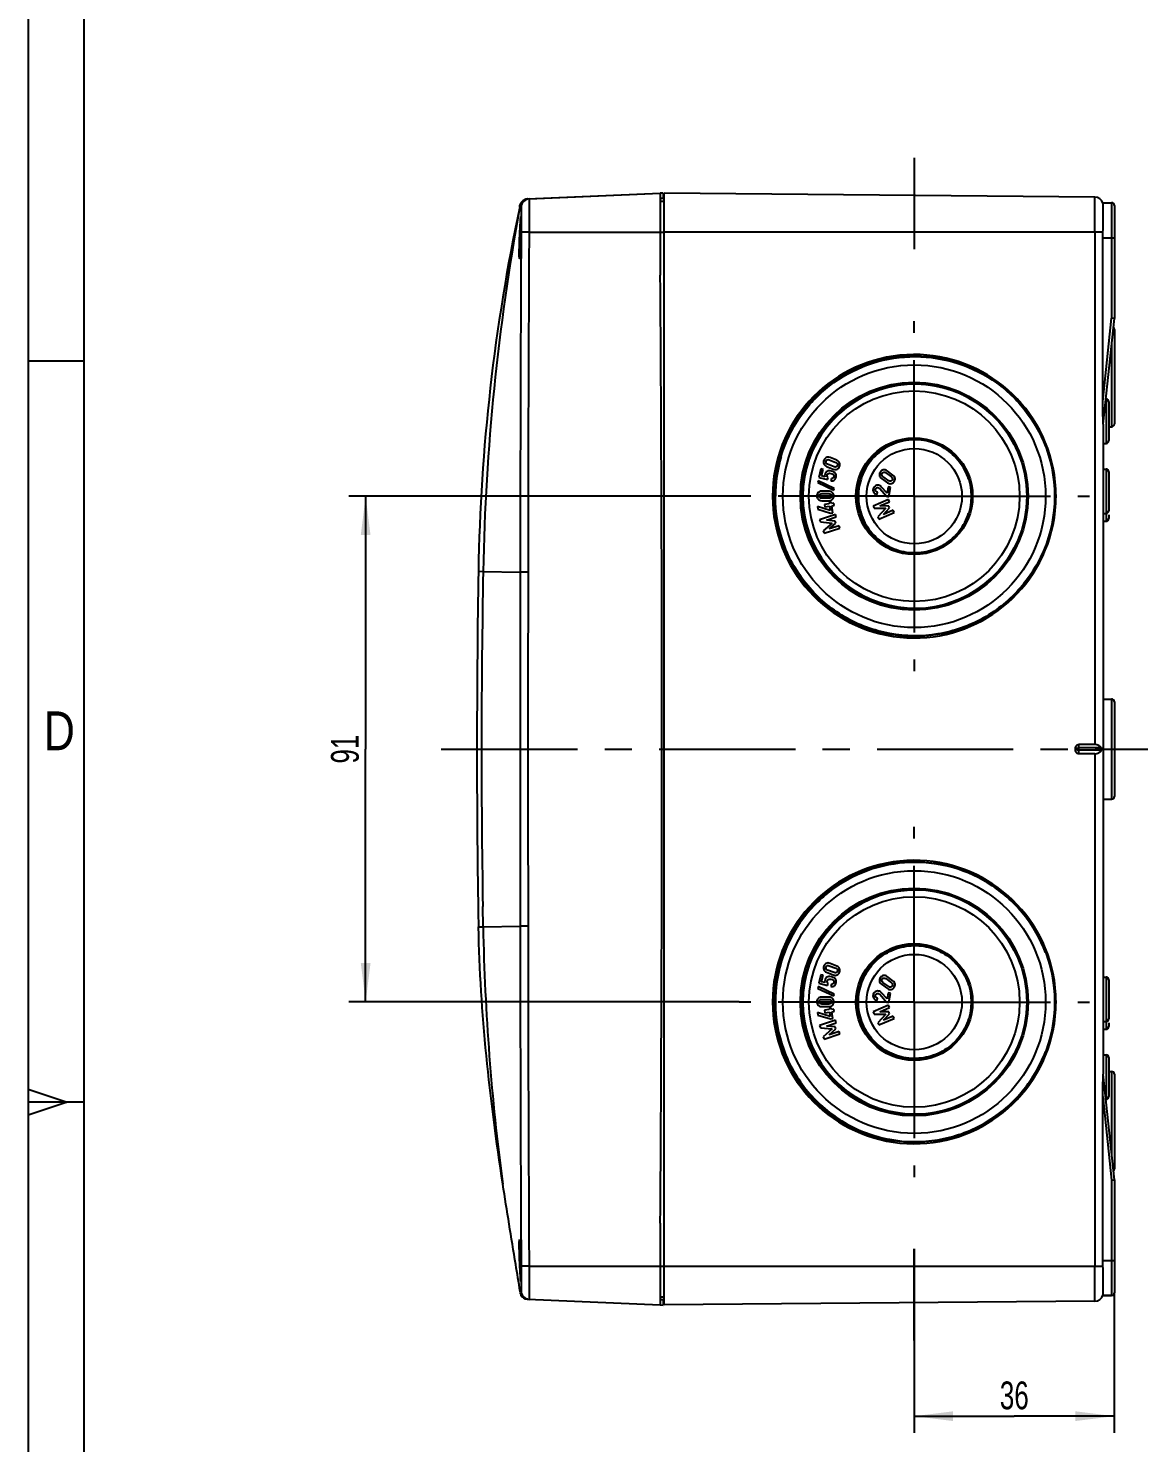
# Model space of a CAD drawing. Header units: millimetres. Extents: x 0 to 594, y 0 to 420.
# Drawn here: x 0 to 100.7, y 117.9 to 245.1 of the extents above; entities that cross this region are included whole.
import ezdxf

# ---------------------------------------------------------------- set-up
doc = ezdxf.new("R2010")
doc.units = ezdxf.units.MM
doc.header["$LTSCALE"] = 32.67
doc.linetypes.add('CENTER', pattern=[0.6, 0.375, -0.075, 0.075, -0.075])
doc.layers.get('0').update_dxf_attribs({"linetype": 'CONTINUOUS'})
for name, color, linetype in [('DECKEL_ABOX_DXF_CONTINUOUS_LINE', 7, 'CONTINUOUS'), ('KASTEN_ABOX_250-5201_DXF_AXIS', 7, 'CONTINUOUS'), ('KASTEN_ABOX_DXF_CONTINUOUS_LINE', 7, 'CONTINUOUS'), ('M-490-925-01-5184_DXF_AXIS', 7, 'CONTINUOUS'), ('M-490-925-01-6274_DXF_DIMENSION', 7, 'CONTINUOUS'), ('M-490-925-01-6274_DXF_FORMAT', 7, 'CONTINUOUS')]:
    doc.layers.add(name, color=color, linetype=linetype)
doc.styles.get("Standard").update_dxf_attribs({"font": 'txt', "width": 0.7})
doc.styles.add('TEXTSTYLE_3', font='txt', dxfattribs={"width": 0.833333})
doc.dimstyles.new('DIMSTYLE_2', dxfattribs={"dimtxt": 2.5, "dimasz": 3.5, "dimexe": 1.5, "dimexo": 0, "dimtad": 1, "dimdec": 3, "dimlfac": 2, "dimdsep": 46, "dimtxsty": 'Standard', "dimblk": '_FILLED', "dimblk1": '_FILLED', "dimblk2": '_FILLED', "dimcen": 0.09, "dimclrt": 5, "dimadec": 3, "dimazin": 2, "dimtp": 0.3, "dimtm": 0.3, "dimtfac": 1, "dimtdec": 3, "dimtofl": 0, "dimtmove": 0, "dimatfit": 3, "dimldrblk": '_FILLED', "dimfxl": 1, "dimtolj": 1, "dimarcsym": 0})

# ---------------------------------------------------------------- blocks, each defined once
blk = doc.blocks.new('_FILLED')
at = {"color": 0, "linetype": 'ByBlock'}
blk.add_solid([(0, 0), (-1, 0.125), (-1, -0.125)], dxfattribs=at)
blk = doc.blocks.new('*D5')
at = {"layer": 'M-490-925-01-6274_DXF_DIMENSION', "color": 2, "linetype": 'Continuous', "transparency": 16777216}
for p, q in [((79.7, 135.29), (79.7, 118.75)), ((97.7, 131.36), (97.7, 118.75)), ((79.7, 120.25), (88.7, 120.25)), ((97.7, 120.25), (88.7, 120.25))]:
    blk.add_line(p, q, dxfattribs=at)
at = {"layer": 'M-490-925-01-6274_DXF_DIMENSION', "color": 2, "linetype": 'Continuous', "transparency": 16777216, "xscale": 3.5, "yscale": 3.5, "zscale": 3.5, "rotation": 180}
blk.add_blockref('_FILLED', (79.7, 120.25), dxfattribs=at)
at = {"layer": 'M-490-925-01-6274_DXF_DIMENSION', "color": 2, "linetype": 'Continuous', "transparency": 16777216, "xscale": 3.5, "yscale": 3.5, "zscale": 3.5}
blk.add_blockref('_FILLED', (97.7, 120.25), dxfattribs=at)
at = {"layer": 'M-490-925-01-6274_DXF_DIMENSION', "color": 5, "linetype": 'Continuous', "transparency": 16777216, "insert": (88.7, 123.37), "char_height": 2.5, "width": 5.625, "attachment_point": 2, "line_spacing_factor": 0.9}
blk.add_mtext('36', dxfattribs=at)
blk = doc.blocks.new('*D6')
at = {"layer": 'M-490-925-01-6274_DXF_DIMENSION', "color": 2, "linetype": 'Continuous', "transparency": 16777216}
for p, q in [((63.95, 203.01), (28.85, 203.01)), ((30.35, 203.01), (30.35, 180.26)), ((30.35, 157.51), (30.35, 180.26)), ((63.95, 157.51), (28.85, 157.51))]:
    blk.add_line(p, q, dxfattribs=at)
at = {"layer": 'M-490-925-01-6274_DXF_DIMENSION', "color": 2, "linetype": 'Continuous', "transparency": 16777216, "xscale": 3.5, "yscale": 3.5, "zscale": 3.5}
for p, rotation in [((30.35, 203.01), 90), ((30.35, 157.51), 270)]:
    blk.add_blockref('_FILLED', p, dxfattribs=dict(at, rotation=rotation))
at = {"layer": 'M-490-925-01-6274_DXF_DIMENSION', "color": 5, "linetype": 'Continuous', "transparency": 16777216, "insert": (27.23, 180.26), "char_height": 2.5, "width": 5.0893, "attachment_point": 2, "rotation": 90, "line_spacing_factor": 0.9}
blk.add_mtext('91', dxfattribs=at)

msp = doc.modelspace()

# ---------------------------------------------------------------- linework, layer by layer
at = {"layer": 'DECKEL_ABOX_DXF_CONTINUOUS_LINE', "color": 7, "linetype": 'Continuous'}
for p, q in [((44.2098, 229.04744), (44.23232, 229.15329)), ((44.23232, 229.15329), (44.24486, 229.13411)), ((44.8949, 229.74361), (44.87885, 229.74192)), ((44.93515, 229.74636), (44.8949, 229.74361)), ((44.93379, 229.7463), (56.85441, 230.25634)), ((45.05413, 229.75145), (56.85441, 230.25634)), ((57.10441, 230.26704), (56.85441, 230.25634)), ((56.85441, 230.25634), (56.85441, 226.75634)), ((56.85441, 229.80634), (57.10441, 229.80634)), ((57.10441, 230.26585), (57.10441, 229.80634)), ((56.85441, 226.75634), (56.85441, 222.90634)), ((56.85441, 137.60634), (56.85441, 133.75634)), ((56.85441, 133.75634), (56.85441, 130.25634)), ((44.25899, 131.39882), (44.24666, 131.4767)), ((44.31011, 131.22116), (44.31467, 131.17336)), ((44.31467, 131.17336), (44.31814, 131.13707)), ((44.9336, 130.76639), (44.8837, 130.7702)), ((44.8837, 130.7702), (44.91523, 130.76741)), ((44.91523, 130.76741), (44.93515, 130.76633)), ((44.93358, 130.76639), (56.85441, 130.25634)), ((57.10441, 130.70634), (56.85441, 130.70634)), ((56.85441, 130.25634), (57.10441, 130.24564)), ((57.10441, 130.70634), (57.10441, 130.24683))]:
    msp.add_line(p, q, dxfattribs=at)
at = {"layer": 'DECKEL_ABOX_DXF_CONTINUOUS_LINE', "color": 9, "linetype": 'Continuous'}
for p, q in [((44.22744, 229.03984), (44.24486, 229.13411)), ((44.24486, 229.13411), (44.31089, 229.049)), ((44.31089, 229.049), (44.33644, 229.0212)), ((45.05418, 226.75634), (44.3365, 226.76071)), ((45.05418, 226.75634), (56.85441, 226.75634)), ((40.49162, 196.25611), (40.9208, 196.2377)), ((40.9208, 196.2377), (44.25104, 196.16931)), ((44.95812, 196.16875), (44.25104, 196.16931)), ((40.9208, 164.27498), (40.889, 166.0975)), ((40.50155, 164.25699), (40.9208, 164.27498)), ((40.9208, 164.27498), (44.25104, 164.34337)), ((44.95812, 164.34393), (44.25104, 164.34337)), ((45.05418, 133.75634), (44.33649, 133.75198)), ((45.05418, 133.75634), (56.85441, 133.75634)), ((44.33644, 131.49148), (44.25899, 131.39882))]:
    msp.add_line(p, q, dxfattribs=at)
at = {"layer": 'DECKEL_ABOX_DXF_CONTINUOUS_LINE', "color": 7, "linetype": 'Continuous'}
for centre, radius, start, end in [((212.01801, 193.41336), 171.54994, 168.011321, 179.0505088), ((44.98234, 228.99769), 0.75, 92.4499994, 169.5200412), ((45.08618, 229.00209), 0.74999, 92.44971, 178.5398455), ((44.96707, 228.99602), 0.75155, 136.4486147, 146.9400805), ((44.96632, 228.99648), 0.75069, 129.4619721, 136.4346886), ((44.96672, 228.99571), 0.75153, 119.0874364, 129.4482427), ((44.96613, 228.99639), 0.75066, 112.2058451, 119.0735769), ((44.96655, 228.99441), 0.75265, 98.5286946, 112.1785689), ((44.96582, 228.99711), 0.74987, 92.4508808, 98.5037612), ((-55.0487, 227.45499), 99.36351, 359.3088067, 359.7994281), ((-6006.47892, 180.25634), 6063.48333, 359.596983283, 0.403016717), ((1009.46186, 180.25628), 969.10233, 179.05400618, 180.81435234), ((60.33466, 166.75833), 19.87915, 180.7942692, 180.9981287), ((508.04002, 174.66781), 467.65437, 181.0115283, 181.2756116), ((-44.3824, 133.1407), 88.697, 0.1710712, 0.7206941), ((44.98234, 131.51499), 0.75, 207.0980839, 267.5500002), ((44.96566, 131.51571), 0.75, 210.2994628, 263.7261331), ((45.08619, 131.51054), 0.74999, 181.4564408, 267.5495548)]:
    msp.add_arc(centre, radius, start, end, dxfattribs=at)
at = {"layer": 'DECKEL_ABOX_DXF_CONTINUOUS_LINE', "color": 9, "linetype": 'Continuous'}
for centre, radius, start, end in [((242.33768, 192.50144), 201.45154, 169.5501036, 178.9372924), ((6078.84839, 194.6072), 6034.59755, 179.694715532, 179.985168482), ((6075.48419, 192.52303), 6030.52718, 179.674749054, 179.965362149), ((904.82222, 180.25627), 864.04924, 178.94019867, 180.93892123), ((242.45961, 168.02107), 201.57363, 181.0648576, 187.6656574), ((6078.82376, 165.90541), 6034.57293, 180.014830926, 180.305285061), ((6075.43716, 167.9895), 6030.48015, 180.034636718, 180.325252079)]:
    msp.add_arc(centre, radius, start, end, dxfattribs=at)
at = {"layer": 'DECKEL_ABOX_DXF_CONTINUOUS_LINE', "color": 7, "linetype": 'Continuous'}
for points in [[(44.23232, 229.15329), (44.25133, 229.24249), (44.28746, 229.32955), (44.3372, 229.406)], [(44.26283, 131.38528), (44.26919, 131.3451), (44.27861, 131.30517), (44.2922, 131.26683)], [(44.31011, 131.22116), (44.29839, 131.2486), (44.28703, 131.27645), (44.27993, 131.30542)], [(44.2922, 131.26683), (44.29767, 131.25142), (44.30369, 131.2362), (44.31011, 131.22116)]]:
    msp.add_open_spline(points, degree=3, dxfattribs=at)
at = {"layer": 'DECKEL_ABOX_DXF_CONTINUOUS_LINE', "color": 9, "linetype": 'Continuous'}
for points, knots in [([(45.05413, 229.75145), (45.05766, 229.75153), (45.05125, 229.72876), (45.05838, 229.70553), (45.05476, 229.64827), (45.0561, 229.608), (45.05611, 229.58364)], [0, 0, 0, 0, 0.063231678, 0.25179278, 0.564721172, 1, 1, 1, 1]), ([(45.05611, 229.58364), (45.05623, 229.43903), (45.05494, 228.4966), (45.05766, 227.55415), (45.05418, 226.75634)], [0, 0, 0, 0, 0.153446813, 1, 1, 1, 1]), ([(44.33644, 229.0212), (44.34093, 229.01636), (44.33322, 228.98729), (44.34125, 228.93597), (44.33705, 228.84448), (44.33874, 228.72304), (44.33791, 228.56956), (44.33812, 228.31123), (44.33811, 228.10401), (44.3382, 227.9577)], [0, 0, 0, 0, 0.018613097, 0.070656447, 0.155257532, 0.270899675, 0.415675651, 0.587290896, 1, 1, 1, 1]), ([(44.3382, 227.9577), (44.33826, 227.86508), (44.33851, 227.46608), (44.33823, 227.06708), (44.3365, 226.76071)], [0, 0, 0, 0, 0.232141928, 1, 1, 1, 1]), ([(44.3365, 133.75198), (44.33709, 133.64708), (44.33866, 133.24807), (44.33839, 132.84905), (44.3382, 132.55493)], [0, 0, 0, 0, 0.262883738, 1, 1, 1, 1]), ([(45.05418, 133.75634), (45.05503, 133.56158), (45.05601, 133.1795), (45.05624, 132.62483), (45.05599, 132.11362), (45.05585, 131.72393), (45.05588, 131.44848), (45.05598, 131.27393), (45.05605, 131.12335), (45.05621, 130.99794), (45.05595, 130.89958), (45.05625, 130.8337), (45.05525, 130.79648), (45.056, 130.77695), (45.05375, 130.76892), (45.05534, 130.76121), (45.05413, 130.76124)], [0, 0, 0, 0, 0.195074274, 0.38269701, 0.555566608, 0.707106757, 0.77301427, 0.831468944, 0.881925346, 0.923883882, 0.956943486, 0.980786129, 0.98916832, 0.995170585, 0.998781913, 1, 1, 1, 1]), ([(44.3382, 132.55493), (44.33811, 132.40863), (44.33812, 132.20142), (44.33791, 131.9431), (44.33874, 131.78962), (44.33706, 131.66819), (44.34124, 131.57671), (44.33323, 131.52538), (44.34092, 131.49633), (44.33644, 131.49148)], [0, 0, 0, 0, 0.412710686, 0.584326318, 0.729103122, 0.844745482, 0.929345166, 0.981385438, 1, 1, 1, 1])]:
    msp.add_open_spline(points, degree=3, knots=knots, dxfattribs=at)
at = {"layer": 'DECKEL_ABOX_DXF_CONTINUOUS_LINE', "color": 7, "linetype": 'Continuous'}
for points, knots in [([(44.20388, 226.25634), (44.20893, 226.37815), (44.21951, 226.61729), (44.23629, 226.96441), (44.25277, 227.28444), (44.26797, 227.56483), (44.27948, 227.76899), (44.28783, 227.90427), (44.29258, 227.98335), (44.29779, 228.04364), (44.29957, 228.09184), (44.30581, 228.11251), (44.30431, 228.13134), (44.30746, 228.13134)], [0, 0, 0, 0, 0.194719704, 0.382342852, 0.55508465, 0.706536899, 0.830958044, 0.881430677, 0.923446286, 0.956574711, 0.980468313, 0.994965065, 1, 1, 1, 1]), ([(44.30746, 228.13134), (44.30903, 228.13134), (44.30885, 228.12224), (44.31108, 228.11185), (44.31144, 228.08819), (44.31313, 228.04267), (44.31387, 227.96305), (44.31475, 227.84492), (44.31506, 227.69634), (44.31517, 227.44715), (44.31472, 227.24768), (44.3142, 227.10716)], [0, 0, 0, 0, 0.004602523, 0.017636205, 0.039164051, 0.069115421, 0.153853788, 0.27020268, 0.416005233, 0.588535486, 1, 1, 1, 1]), ([(44.20428, 224.38134), (44.20039, 224.38134), (44.19389, 224.39733), (44.18908, 224.4218), (44.18311, 224.46821), (44.17629, 224.56049), (44.17082, 224.71748), (44.16901, 224.94743), (44.17161, 225.22813), (44.18136, 225.67007), (44.19397, 226.01725), (44.20388, 226.25634)], [0, 0, 0, 0, 0.006211142, 0.0210077, 0.044968823, 0.07805435, 0.170301306, 0.294424597, 0.445594018, 0.618090601, 1, 1, 1, 1]), ([(44.30758, 226.25634), (44.30449, 226.01701), (44.29824, 225.66956), (44.28382, 225.2276), (44.271, 224.94701), (44.25644, 224.71715), (44.24231, 224.56033), (44.23026, 224.4681), (44.22184, 224.42176), (44.21538, 224.39715), (44.20828, 224.38134), (44.20428, 224.38134)], [0, 0, 0, 0, 0.381447023, 0.553734909, 0.704764977, 0.828874564, 0.921275582, 0.954500006, 0.978633794, 0.993623714, 1, 1, 1, 1]), ([(42.68738, 141.13272), (42.10509, 144.96867), (41.07939, 152.65085), (40.58765, 160.39119), (40.50155, 164.25699)], [0, 0, 0, 0, 0.500847031, 1, 1, 1, 1]), ([(44.24666, 131.4767), (44.11848, 132.28568), (43.59546, 135.50384), (43.05475, 138.71925), (42.68738, 141.13275)], [0, 0, 0, 0, 0.25122208, 1, 1, 1, 1]), ([(44.20388, 134.25634), (44.19397, 134.49543), (44.18136, 134.84261), (44.17161, 135.28455), (44.16901, 135.56525), (44.17082, 135.7952), (44.17629, 135.95219), (44.18311, 136.04447), (44.18908, 136.09088), (44.19389, 136.11535), (44.20039, 136.13134), (44.20428, 136.13134)], [0, 0, 0, 0, 0.381909398, 0.554405982, 0.705575403, 0.829698694, 0.92194565, 0.955031177, 0.9789923, 0.993788858, 1, 1, 1, 1]), ([(44.20428, 136.13134), (44.20828, 136.13134), (44.21538, 136.11553), (44.22184, 136.09092), (44.23026, 136.04458), (44.24231, 135.95235), (44.25644, 135.79553), (44.271, 135.56568), (44.28382, 135.28508), (44.29824, 134.84312), (44.30449, 134.49568), (44.30758, 134.25634)], [0, 0, 0, 0, 0.006376286, 0.021366206, 0.045499994, 0.078724418, 0.171125436, 0.295235024, 0.446265091, 0.618552977, 1, 1, 1, 1]), ([(44.30746, 132.38134), (44.30431, 132.38134), (44.30581, 132.40017), (44.29957, 132.42084), (44.29779, 132.46904), (44.29258, 132.52933), (44.28783, 132.60841), (44.27948, 132.74369), (44.26797, 132.94785), (44.25277, 133.22824), (44.23629, 133.54828), (44.21951, 133.89539), (44.20893, 134.13454), (44.20388, 134.25634)], [0, 0, 0, 0, 0.005034935, 0.019531687, 0.043425289, 0.076553714, 0.118569323, 0.169041956, 0.293463101, 0.44491535, 0.617657148, 0.805280296, 1, 1, 1, 1]), ([(44.3142, 133.40552), (44.31472, 133.265), (44.31517, 133.06553), (44.31506, 132.81634), (44.31475, 132.66776), (44.31387, 132.54963), (44.31313, 132.47001), (44.31144, 132.42449), (44.31108, 132.40084), (44.30885, 132.39045), (44.30903, 132.38134), (44.30746, 132.38134)], [0, 0, 0, 0, 0.411464514, 0.583994767, 0.72979732, 0.846146212, 0.930884579, 0.960835949, 0.982363794, 0.995397477, 1, 1, 1, 1])]:
    msp.add_open_spline(points, degree=3, knots=knots, dxfattribs=at)
at = {"layer": 'DECKEL_ABOX_DXF_CONTINUOUS_LINE', "color": 9, "linetype": 'Continuous'}
for points in [[(44.25197, 196.16931), (44.24425, 185.56067), (44.24425, 174.95202), (44.25197, 164.34337)], [(44.95812, 196.16875), (44.95009, 185.56048), (44.95009, 174.9522), (44.95812, 164.34393)]]:
    msp.add_open_spline(points, degree=3, dxfattribs=at)
at = {"layer": 'KASTEN_ABOX_250-5201_DXF_AXIS', "color": 7, "linetype": 'CENTER'}
for p, q in [((79.70441, 233.45983), (79.70441, 225.21858)), ((79.70441, 203.00634), (79.70441, 218.75634)), ((79.70441, 203.00634), (63.95441, 203.00634)), ((79.70441, 203.00634), (79.70441, 187.25634)), ((79.70441, 203.00634), (95.45441, 203.00634)), ((79.70441, 157.50634), (79.70441, 173.25634)), ((79.70441, 157.50634), (63.95441, 157.50634)), ((79.70441, 157.50634), (95.45441, 157.50634)), ((79.70441, 157.50634), (79.70441, 141.75634)), ((79.70441, 127.05285), (79.70441, 135.2941))]:
    msp.add_line(p, q, dxfattribs=at)
at = {"layer": 'KASTEN_ABOX_DXF_CONTINUOUS_LINE', "color": 7, "linetype": 'Continuous'}
for p, q in [((56.85441, 229.55634), (57.20441, 229.55634)), ((57.20441, 130.25634), (57.20441, 230.25634)), ((95.96096, 229.91812), (57.20441, 230.25634)), ((96.66558, 229.40634), (97.45441, 229.40634)), ((96.66558, 229.40634), (97.45441, 229.40634)), ((97.70441, 229.15634), (97.70441, 219.00634)), ((96.66558, 211.51423), (96.66558, 226.25634)), ((96.70441, 209.49198), (97.70441, 219.00634)), ((97.70441, 219.00634), (97.45441, 219.01944)), ((97.70441, 218.006), (97.70441, 209.50668)), ((97.20441, 211.5063), (97.20441, 208.00638)), ((96.70441, 209.49464), (96.70441, 151.01804)), ((97.20441, 209.25634), (97.45441, 209.25634)), ((96.70441, 207.75634), (96.95441, 207.75634)), ((67.73291, 206.59629), (67.73877, 206.61586)), ((96.70441, 205.45634), (96.95441, 205.45634)), ((97.20441, 205.2063), (97.20441, 201.70638)), ((96.70441, 201.45634), (96.95441, 201.45634)), ((97.20441, 201.34065), (97.20441, 201.00638)), ((96.70441, 200.75634), (96.95441, 200.75634)), ((96.70441, 184.75634), (97.45441, 184.75634)), ((97.70441, 184.506), (97.70441, 176.00668)), ((95.96096, 180.66812), (94.50441, 180.68083)), ((94.204, 180.25634), (94.2041, 180.26045)), ((94.2041, 180.25223), (94.204, 180.25634)), ((95.96096, 179.84456), (94.50441, 179.83185)), ((96.70441, 175.75634), (97.45441, 175.75634)), ((67.73877, 161.11586), (67.73291, 161.09628)), ((96.70441, 159.75634), (96.95441, 159.75634)), ((97.20441, 159.5063), (97.20441, 156.00638)), ((96.70441, 155.75634), (96.95441, 155.75634)), ((97.20441, 155.64065), (97.20441, 155.30638)), ((96.70441, 155.05634), (96.95441, 155.05634)), ((96.70441, 152.75634), (96.95441, 152.75634)), ((97.20441, 152.5063), (97.20441, 149.00638)), ((97.70441, 141.50634), (96.70441, 151.02071)), ((97.20441, 151.25634), (97.45441, 151.25634)), ((97.70441, 151.006), (97.70441, 142.50668)), ((96.66558, 134.25634), (96.66558, 148.99845)), ((97.45441, 141.49324), (97.70441, 141.50634)), ((97.70441, 141.50634), (97.70441, 131.35634)), ((97.45441, 131.10634), (96.66558, 131.10634)), ((96.66558, 131.10634), (97.45441, 131.10634)), ((57.20441, 130.95634), (56.85441, 130.95634)), ((95.96096, 130.59456), (57.20441, 130.25634)), ((95.96096, 130.59456), (57.20441, 130.25634))]:
    msp.add_line(p, q, dxfattribs=at)
at = {"layer": 'KASTEN_ABOX_DXF_CONTINUOUS_LINE', "color": 9, "linetype": 'Continuous'}
for p, q in [((95.96096, 226.75634), (95.96096, 229.91812)), ((97.45441, 229.40634), (97.45441, 219.01944)), ((56.85441, 226.75634), (57.20441, 226.75634)), ((96.67773, 226.75634), (57.20441, 226.75634)), ((95.96096, 226.75634), (95.96096, 180.66812)), ((96.66558, 226.25634), (97.70441, 226.25634)), ((96.66558, 211.51423), (97.45441, 219.01944)), ((97.45441, 216.62775), (97.45441, 209.25634)), ((96.95441, 211.75634), (96.95441, 207.75634)), ((96.95441, 205.45634), (96.95441, 201.45634)), ((96.95441, 201.45634), (96.95441, 200.75634)), ((97.45441, 184.75634), (97.45441, 175.75634)), ((94.50441, 179.83185), (94.50441, 180.68083)), ((96.55867, 180.36241), (94.50441, 180.36241)), ((96.55867, 180.15027), (94.50441, 180.15027)), ((95.96096, 179.84456), (95.96096, 133.75634)), ((96.95441, 159.75634), (96.95441, 155.75634)), ((96.95441, 155.75634), (96.95441, 155.05634)), ((96.95441, 152.75634), (96.95441, 148.75634)), ((97.45441, 151.25634), (97.45441, 143.88493)), ((96.66558, 148.99845), (97.45441, 141.49324)), ((97.45441, 141.49324), (97.45441, 131.10634)), ((56.85441, 133.75634), (57.20441, 133.75634)), ((57.20441, 133.75634), (96.67773, 133.75634)), ((95.96096, 130.59456), (95.96096, 133.75634)), ((96.66558, 134.25634), (97.70441, 134.25634))]:
    msp.add_line(p, q, dxfattribs=at)
at = {"layer": 'KASTEN_ABOX_DXF_CONTINUOUS_LINE', "color": 2, "linetype": 'Continuous'}
for p, q in [((72.05477, 206.27709), (72.64648, 206.04165)), ((72.73744, 206.23687), (72.12279, 206.48144)), ((71.29987, 205.46575), (71.11072, 204.69013)), ((71.50877, 205.41481), (71.29987, 205.46575)), ((71.36764, 204.83609), (71.50877, 205.41481)), ((71.80786, 205.68994), (72.42251, 205.44537)), ((72.49053, 205.64972), (71.89882, 205.88516)), ((77.1371, 205.11703), (77.65369, 204.74462)), ((77.78944, 204.91183), (77.25282, 205.29867)), ((71.04774, 204.39706), (71.02784, 204.23366)), ((71.02784, 204.23366), (72.48051, 203.54991)), ((72.50041, 203.71331), (71.04774, 204.39706)), ((71.11072, 204.69013), (71.89834, 204.49806)), ((71.69648, 204.7559), (71.36764, 204.83609)), ((71.89834, 204.49806), (71.94636, 204.69496)), ((72.24555, 204.60611), (72.19461, 204.39721)), ((72.48051, 203.54991), (72.50041, 203.71331)), ((76.59327, 203.70268), (77.2168, 203.00042)), ((77.25259, 203.28134), (76.73818, 203.8594)), ((76.75468, 204.60765), (77.2913, 204.22081)), ((77.40703, 204.40245), (76.89043, 204.77486)), ((77.34954, 203.84508), (77.25259, 203.28134)), ((77.56043, 203.80881), (77.34954, 203.84508)), ((77.41553, 202.96624), (77.56043, 203.80881)), ((71.37392, 202.60599), (72.03544, 202.60396)), ((72.03806, 203.4558), (71.37654, 203.45784)), ((72.02376, 202.81901), (71.38693, 202.82097)), ((71.38823, 203.24278), (72.02506, 203.24082)), ((72.05287, 202.31944), (71.62479, 202.26067)), ((72.23729, 202.46625), (72.0365, 202.43869)), ((72.0365, 202.43869), (72.05287, 202.31944)), ((72.25366, 202.347), (72.23729, 202.46625)), ((72.47382, 202.37722), (72.25366, 202.347)), ((72.50306, 202.1642), (72.47382, 202.37722)), ((77.38487, 202.71011), (76.00684, 202.12026)), ((76.35091, 203.14933), (76.38736, 203.36124)), ((76.61623, 202.1293), (77.47434, 202.50109)), ((77.2168, 203.00042), (77.41553, 202.96624)), ((77.47434, 202.50109), (77.38487, 202.71011)), ((71.00221, 202.07551), (71.03481, 201.83803)), ((72.13528, 201.7191), (71.00221, 202.07551)), ((71.03481, 201.83803), (72.16718, 201.48671)), ((72.61581, 201.36029), (71.19119, 200.89405)), ((71.62479, 202.26067), (71.65403, 202.04765)), ((71.65403, 202.04765), (72.08211, 202.10641)), ((71.79901, 200.84941), (72.68653, 201.1442)), ((72.08211, 202.10641), (72.13528, 201.7191)), ((72.16718, 201.48671), (72.36798, 201.51427)), ((72.28291, 202.13398), (72.50306, 202.1642)), ((72.36798, 201.51427), (72.28291, 202.13398)), ((72.68653, 201.1442), (72.61581, 201.36029)), ((76.00684, 202.12026), (76.09145, 201.92258)), ((76.09145, 201.92258), (77.15554, 201.92035)), ((77.15554, 201.92035), (76.42625, 201.1404)), ((76.42625, 201.1404), (76.51087, 200.94273)), ((76.51087, 200.94273), (77.8889, 201.53259)), ((77.40271, 202.12463), (76.61623, 202.1293)), ((76.9397, 201.37361), (77.4772, 201.9506)), ((77.79943, 201.74161), (76.9397, 201.37361)), ((77.4772, 201.9506), (77.40271, 202.12463)), ((77.8889, 201.53259), (77.79943, 201.74161)), ((71.19119, 200.89405), (71.25807, 200.6897)), ((71.25807, 200.6897), (72.31784, 200.59379)), ((72.31784, 200.59379), (71.52271, 199.88108)), ((71.52271, 199.88108), (71.58959, 199.67672)), ((71.58959, 199.67672), (73.01421, 200.14296)), ((72.58203, 200.77551), (71.79901, 200.84941)), ((72.05469, 200.06817), (72.64091, 200.5956)), ((72.94349, 200.35905), (72.05469, 200.06817)), ((72.64091, 200.5956), (72.58203, 200.77551)), ((73.01421, 200.14296), (72.94349, 200.35905)), ((72.49053, 160.14972), (71.89882, 160.38516)), ((72.05477, 160.77709), (72.64648, 160.54165)), ((72.73744, 160.73687), (72.12279, 160.98144)), ((71.29987, 159.96575), (71.11072, 159.19013)), ((71.11072, 159.19013), (71.89834, 158.99806)), ((71.50877, 159.91481), (71.29987, 159.96575)), ((71.36764, 159.33609), (71.50877, 159.91481)), ((71.69648, 159.2559), (71.36764, 159.33609)), ((71.80786, 160.18994), (72.42251, 159.94537)), ((71.89834, 158.99806), (71.94636, 159.19496)), ((72.24555, 159.10611), (72.19461, 158.89721)), ((76.75468, 159.10765), (77.2913, 158.72081)), ((77.40703, 158.90245), (76.89043, 159.27486)), ((77.1371, 159.61703), (77.65369, 159.24462)), ((77.78944, 159.41183), (77.25282, 159.79867)), ((71.04774, 158.89706), (71.02784, 158.73366)), ((71.02784, 158.73366), (72.48051, 158.04991)), ((72.50041, 158.21331), (71.04774, 158.89706)), ((72.03806, 157.9558), (71.37654, 157.95784)), ((72.48051, 158.04991), (72.50041, 158.21331)), ((76.35091, 157.64933), (76.38736, 157.86124)), ((76.59327, 158.20268), (77.2168, 157.50042)), ((77.25259, 157.78134), (76.73818, 158.3594)), ((77.34954, 158.34508), (77.25259, 157.78134)), ((77.56043, 158.30881), (77.34954, 158.34508)), ((77.41553, 157.46624), (77.56043, 158.30881)), ((72.13528, 156.2191), (71.00221, 156.57551)), ((71.00221, 156.57551), (71.03481, 156.33803)), ((71.37392, 157.10599), (72.03544, 157.10396)), ((72.02376, 157.31901), (71.38693, 157.32097)), ((71.38823, 157.74278), (72.02506, 157.74082)), ((72.05287, 156.81944), (71.62479, 156.76067)), ((71.62479, 156.76067), (71.65403, 156.54765)), ((71.65403, 156.54765), (72.08211, 156.60641)), ((72.23729, 156.96625), (72.0365, 156.93869)), ((72.0365, 156.93869), (72.05287, 156.81944)), ((72.08211, 156.60641), (72.13528, 156.2191)), ((72.25366, 156.847), (72.23729, 156.96625)), ((72.47382, 156.87722), (72.25366, 156.847)), ((72.28291, 156.63398), (72.50306, 156.6642)), ((72.36798, 156.01427), (72.28291, 156.63398)), ((72.50306, 156.6642), (72.47382, 156.87722)), ((77.38487, 157.21011), (76.00684, 156.62026)), ((76.00684, 156.62026), (76.09145, 156.42258)), ((76.61623, 156.6293), (77.47434, 157.00109)), ((77.40271, 156.62463), (76.61623, 156.6293)), ((77.2168, 157.50042), (77.41553, 157.46624)), ((77.47434, 157.00109), (77.38487, 157.21011)), ((77.4772, 156.4506), (77.40271, 156.62463)), ((71.03481, 156.33803), (72.16718, 155.98671)), ((72.61581, 155.86029), (71.19119, 155.39405)), ((71.19119, 155.39405), (71.25807, 155.1897)), ((71.79901, 155.34941), (72.68653, 155.6442)), ((72.58203, 155.27551), (71.79901, 155.34941)), ((72.16718, 155.98671), (72.36798, 156.01427)), ((72.64091, 155.0956), (72.58203, 155.27551)), ((72.68653, 155.6442), (72.61581, 155.86029)), ((76.09145, 156.42258), (77.15554, 156.42035)), ((77.15554, 156.42035), (76.42625, 155.6404)), ((76.42625, 155.6404), (76.51087, 155.44273)), ((76.51087, 155.44273), (77.8889, 156.03259)), ((76.9397, 155.87361), (77.4772, 156.4506)), ((77.79943, 156.24161), (76.9397, 155.87361)), ((77.8889, 156.03259), (77.79943, 156.24161)), ((71.25807, 155.1897), (72.31784, 155.09379)), ((72.31784, 155.09379), (71.52271, 154.38108)), ((71.52271, 154.38108), (71.58959, 154.17672)), ((71.58959, 154.17672), (73.01421, 154.64296)), ((72.05469, 154.56817), (72.64091, 155.0956)), ((72.94349, 154.85905), (72.05469, 154.56817)), ((73.01421, 154.64296), (72.94349, 154.85905))]:
    msp.add_line(p, q, dxfattribs=at)
at = {"layer": 'KASTEN_ABOX_DXF_CONTINUOUS_LINE', "color": 7, "linetype": 'Continuous'}
for centre, radius in [((79.70441, 203.00634), 12.625), ((79.70441, 203.00634), 11.81558), ((79.70441, 203.00634), 10.25), ((79.70441, 203.00634), 10.125), ((79.70441, 203.00634), 9.47252), ((79.70441, 203.00634), 5.25), ((79.70441, 203.00634), 5.125), ((79.70441, 203.00634), 4.2885), ((79.70441, 157.50634), 12.625), ((79.70441, 157.50634), 11.81558), ((79.70441, 157.50634), 10.25), ((79.70441, 157.50634), 10.125), ((79.70441, 157.50634), 9.47252), ((79.70441, 157.50634), 5.25), ((79.70441, 157.50634), 5.125), ((79.70441, 157.50634), 4.2885)]:
    msp.add_circle(centre, radius, dxfattribs=at)
for centre, radius, start, end in [((95.95441, 229.16815), 0.75, 15.3280555, 89.5), ((97.45441, 229.15634), 0.25, 0, 90), ((97.45441, 218.00634), 0.25, 359.9995695, 48.5655401), ((79.70441, 203.00634), 12.75, 11.5831871, 348.4168153), ((79.75515, 203.00621), 10.07136, 27.4717212, 332.5283613), ((96.95441, 211.50634), 0.25, 359.9902921, 90), ((97.45441, 209.50634), 0.25, 270, 0.0004305), ((96.95441, 208.00634), 0.25, 270, 0.0097079), ((79.83248, 202.99684), 12.62361, 163.4329695, 179.956861), ((79.65126, 203.00527), 12.80316, 0.0047843, 11.5401085), ((96.95441, 205.20634), 0.25, 359.9902921, 90), ((79.65126, 203.00741), 12.80316, 348.4598939, 359.9952157), ((96.95441, 201.70634), 0.25, 270, 0.0097079), ((96.95441, 201.00634), 0.25, 270, 0.0097079), ((97.45441, 184.50634), 0.25, 359.9995695, 90), ((97.45441, 176.00634), 0.25, 270, 0.0004305), ((79.70441, 157.50634), 12.75, 11.5831847, 348.4168129), ((79.75515, 157.50648), 10.07136, 27.4716248, 332.5282502), ((79.83248, 157.49684), 12.62361, 163.4330362, 179.9568615), ((79.65126, 157.50527), 12.80316, 0.0047843, 11.5401061), ((96.95441, 159.50634), 0.25, 359.9902921, 90), ((79.65126, 157.50741), 12.80316, 348.4598915, 359.9952157), ((96.95441, 156.00634), 0.25, 270, 0.0097079), ((96.95441, 155.30634), 0.25, 270, 0.0097079), ((96.95441, 152.50634), 0.25, 359.9902921, 90), ((97.45441, 151.00634), 0.25, 359.9995695, 90), ((96.95441, 149.00634), 0.25, 270, 0.0097079), ((97.45441, 142.50634), 0.25, 311.4344599, 0.0004305), ((95.95441, 131.34454), 0.75, 270.5, 344.6719445), ((97.45441, 131.35634), 0.25, 270, 360)]:
    msp.add_arc(centre, radius, start, end, dxfattribs=at)
for centre, major_axis, start_param, end_param in [((95.95441, 179.91815), (0.75, 0), 0.633969538, 1.562069681), ((95.95441, 180.59454), (0, 0.75), -3.132866007, -2.204765865)]:
    msp.add_ellipse(centre, major_axis=major_axis, ratio=1, start_param=start_param, end_param=end_param, dxfattribs=at)
for points, knots in [([(96.67773, 226.75634), (96.69143, 227.06722), (96.70269, 227.64311), (96.70415, 228.32572), (96.70347, 228.78287), (96.70217, 229.03877), (96.69597, 229.22614), (96.68804, 229.32881), (96.67773, 229.36641)], [0, 0, 0, 0, 0.35746962, 0.661533235, 0.784074396, 0.882748954, 0.95522612, 1, 1, 1, 1]), ([(67.73877, 206.61586), (68.1112, 207.85696), (69.25159, 210.23916), (71.96572, 213.10588), (75.42842, 215.00859), (79.30656, 215.7604), (83.2289, 215.2906), (86.81983, 213.64291), (89.73473, 210.97963), (91.0428, 208.68542), (91.50594, 207.47498)], [0, 0, 0, 0, 0.124995247, 0.249993648, 0.374990453, 0.499986726, 0.62498266, 0.749979034, 0.874980151, 1, 1, 1, 1]), ([(96.70441, 209.49464), (96.70441, 209.57015), (96.69446, 209.72971), (96.68483, 210.05997), (96.66881, 210.65765), (96.66558, 211.1713), (96.66558, 211.51423)], [0, 0, 0, 0, 0.112125817, 0.2372328, 0.490719624, 1, 1, 1, 1]), ([(84.59645, 204.52688), (84.41662, 205.09643), (83.84512, 206.17829), (82.49138, 207.40475), (80.79224, 208.08312), (78.96422, 208.12965), (77.23359, 207.53828), (75.81609, 206.38227), (74.88819, 204.80804), (74.67305, 203.60337), (74.67305, 203.00634)], [0, 0, 0, 0, 0.125054925, 0.250028405, 0.375020735, 0.500014829, 0.625009051, 0.75000423, 0.874993645, 1, 1, 1, 1]), ([(91.50594, 198.5377), (90.98903, 197.18671), (89.47622, 194.641), (86.05172, 191.84028), (81.8765, 190.36725), (77.44986, 190.40431), (73.29981, 191.94473), (69.92171, 194.80691), (67.71869, 198.64255), (67.20887, 201.56001), (67.20887, 203.00634)], [0, 0, 0, 0, 0.125017235, 0.250016795, 0.37501296, 0.500008463, 0.625004199, 0.750000948, 0.874998119, 1, 1, 1, 1]), ([(74.67305, 203.00634), (74.67305, 202.40931), (74.88819, 201.20465), (75.81609, 199.63041), (77.23359, 198.4744), (78.96422, 197.88304), (80.79224, 197.92957), (82.49138, 198.60793), (83.84512, 199.83439), (84.41662, 200.91625), (84.59645, 201.4858)], [0, 0, 0, 0, 0.125006362, 0.249995779, 0.374990956, 0.499985175, 0.624979265, 0.749971593, 0.874945072, 1, 1, 1, 1]), ([(94.20399, 180.26045), (94.20406, 180.35416), (94.23812, 180.49988), (94.36168, 180.64721), (94.45742, 180.68124), (94.50441, 180.68083)], [0, 0, 0, 0, 0.498730969, 0.749921146, 1, 1, 1, 1]), ([(94.50441, 179.83185), (94.45742, 179.83144), (94.36168, 179.86547), (94.23812, 180.0128), (94.20406, 180.15852), (94.20399, 180.25223)], [0, 0, 0, 0, 0.250078854, 0.501269031, 1, 1, 1, 1]), ([(96.55867, 180.36241), (96.56892, 180.34847), (96.59807, 180.28117), (96.59158, 180.19503), (96.55867, 180.15027)], [0, 0, 0, 0, 0.237475143, 1, 1, 1, 1]), ([(91.50594, 161.97498), (91.0428, 163.18543), (89.73473, 165.47963), (86.81982, 168.14291), (83.2289, 169.7906), (79.30655, 170.2604), (75.42842, 169.50859), (71.96572, 167.60588), (69.25159, 164.73916), (68.1112, 162.35696), (67.73877, 161.11586)], [0, 0, 0, 0, 0.125019848, 0.250020965, 0.375017339, 0.500013275, 0.625009548, 0.750006353, 0.875004754, 1, 1, 1, 1]), ([(74.67305, 157.50634), (74.67305, 158.10337), (74.88819, 159.30804), (75.81609, 160.88227), (77.23359, 162.03828), (78.96422, 162.62965), (80.79224, 162.58312), (82.49138, 161.90475), (83.84512, 160.67829), (84.41662, 159.59643), (84.59645, 159.02688)], [0, 0, 0, 0, 0.125006362, 0.249995779, 0.374990956, 0.499985175, 0.624979265, 0.749971593, 0.874945072, 1, 1, 1, 1]), ([(67.20887, 157.50634), (67.20887, 156.06001), (67.71869, 153.14255), (69.92171, 149.30691), (73.29981, 146.44472), (77.44986, 144.90431), (81.8765, 144.86725), (86.05172, 146.34028), (89.47623, 149.141), (90.98903, 151.68671), (91.50594, 153.03771)], [0, 0, 0, 0, 0.125001883, 0.249999054, 0.374995803, 0.499991538, 0.62498704, 0.749983204, 0.874982764, 1, 1, 1, 1]), ([(84.59645, 155.9858), (84.41662, 155.41625), (83.84512, 154.33439), (82.49138, 153.10793), (80.79224, 152.42956), (78.96422, 152.38304), (77.23359, 152.9744), (75.81609, 154.13041), (74.88819, 155.70465), (74.67305, 156.90931), (74.67305, 157.50634)], [0, 0, 0, 0, 0.125054925, 0.250028405, 0.375020735, 0.500014829, 0.625009051, 0.75000423, 0.874993645, 1, 1, 1, 1]), ([(96.66558, 148.99845), (96.66558, 149.34139), (96.66881, 149.85504), (96.68483, 150.45273), (96.69446, 150.78298), (96.70441, 150.94254), (96.70441, 151.01804)], [0, 0, 0, 0, 0.509285609, 0.7627746, 0.887881637, 1, 1, 1, 1]), ([(96.67773, 131.14628), (96.68804, 131.18387), (96.69597, 131.28655), (96.70217, 131.47391), (96.70347, 131.72982), (96.70415, 132.18697), (96.70269, 132.86958), (96.69143, 133.44546), (96.67773, 133.75634)], [0, 0, 0, 0, 0.044774444, 0.117252437, 0.215927942, 0.338469526, 0.642533266, 1, 1, 1, 1])]:
    msp.add_open_spline(points, degree=3, knots=knots, dxfattribs=at)
for points in [[(96.66558, 226.25634), (96.66558, 226.42306), (96.67039, 226.58979), (96.67773, 226.75634)], [(96.67773, 133.75634), (96.67039, 133.92289), (96.66558, 134.08962), (96.66558, 134.25634)]]:
    msp.add_open_spline(points, degree=3, dxfattribs=at)
at = {"layer": 'KASTEN_ABOX_DXF_CONTINUOUS_LINE', "color": 2, "linetype": 'Continuous'}
for points in [[(71.56384, 206.24544), (71.52276, 206.1422), (71.52162, 206.03636), (71.55945, 205.9283)], [(71.77815, 206.47795), (71.67642, 206.42542), (71.60454, 206.34772), (71.56384, 206.24544)], [(71.76334, 206.00106), (71.74014, 206.05127), (71.74004, 206.10668), (71.76363, 206.16594)], [(71.76363, 206.16594), (71.78683, 206.22425), (71.82458, 206.26349), (71.87645, 206.28465)], [(72.12279, 206.48144), (71.9947, 206.53241), (71.87988, 206.53048), (71.77815, 206.47795)], [(71.87645, 206.28465), (71.92901, 206.30609), (71.98785, 206.30371), (72.05477, 206.27709)], [(72.98584, 205.99768), (72.9486, 206.10524), (72.86554, 206.1859), (72.73744, 206.23687)], [(71.55945, 205.9283), (71.59728, 205.82023), (71.67976, 205.74091), (71.80786, 205.68994)], [(71.67331, 205.00828), (71.65162, 204.91933), (71.65959, 204.83478), (71.69648, 204.7559)], [(71.74247, 205.15112), (71.7099, 205.11055), (71.68672, 205.06326), (71.67331, 205.00828)], [(71.84399, 205.24146), (71.80907, 205.22191), (71.77531, 205.19203), (71.74247, 205.15112)], [(71.89882, 205.88516), (71.83191, 205.91179), (71.78714, 205.94953), (71.76334, 206.00106)], [(72.00677, 205.29442), (71.95141, 205.28886), (71.89736, 205.27133), (71.84399, 205.24146)], [(71.94636, 204.69496), (71.87712, 204.75844), (71.8515, 204.8314), (71.87124, 204.91236)], [(71.87124, 204.91236), (71.8922, 204.99832), (71.93284, 205.04771), (71.9928, 205.06211)], [(71.9928, 205.06211), (72.0532, 205.0766), (72.12358, 205.07427), (72.20354, 205.05477)], [(72.27047, 205.25976), (72.15053, 205.28901), (72.06214, 205.29998), (72.00677, 205.29442)], [(72.20354, 205.05477), (72.2725, 205.03795), (72.33928, 205.01213), (72.40486, 204.97764)], [(72.484, 205.18439), (72.43944, 205.21009), (72.36843, 205.23588), (72.27047, 205.25976)], [(72.40486, 204.97764), (72.47068, 204.94302), (72.49128, 204.87552), (72.46642, 204.77357)], [(72.42251, 205.44537), (72.5506, 205.3944), (72.66599, 205.395), (72.76695, 205.44756)], [(72.59819, 205.08435), (72.56594, 205.12523), (72.52857, 205.1587), (72.484, 205.18439)], [(72.6697, 205.64015), (72.61782, 205.619), (72.5584, 205.62272), (72.49053, 205.64972)], [(72.67402, 204.93285), (72.65478, 204.99449), (72.62903, 205.04525), (72.59819, 205.08435)], [(72.64648, 206.04165), (72.71435, 206.01464), (72.7597, 205.97556), (72.78252, 205.9244)], [(72.78168, 205.76086), (72.75809, 205.7016), (72.72091, 205.66103), (72.6697, 205.64015)], [(72.67626, 204.73087), (72.69381, 204.80283), (72.69342, 204.8707), (72.67402, 204.93285)], [(72.76695, 205.44756), (72.8685, 205.50044), (72.93943, 205.57851), (72.98051, 205.68175)], [(72.78252, 205.9244), (72.80535, 205.87324), (72.80488, 205.81918), (72.78168, 205.76086)], [(72.98051, 205.68175), (73.0212, 205.78403), (73.0233, 205.88949), (72.98584, 205.99768)], [(76.65323, 205.20584), (76.58826, 205.11571), (76.56138, 205.01333), (76.57177, 204.89931)], [(76.57177, 204.89931), (76.58215, 204.78529), (76.64285, 204.68827), (76.75468, 204.60765)], [(76.9177, 205.37918), (76.80624, 205.353), (76.71761, 205.29514), (76.65323, 205.20584)], [(76.78724, 204.92025), (76.77697, 204.9746), (76.79036, 205.02836), (76.82766, 205.0801)], [(76.89043, 204.77486), (76.83201, 204.81697), (76.79777, 204.86448), (76.78724, 204.92025)], [(76.82766, 205.0801), (76.86436, 205.13101), (76.91053, 205.15987), (76.96598, 205.16777)], [(77.25282, 205.29867), (77.14099, 205.37929), (77.02916, 205.40537), (76.9177, 205.37918)], [(76.96598, 205.16777), (77.02218, 205.17577), (77.07868, 205.15914), (77.1371, 205.11703)], [(77.97214, 204.61937), (77.9622, 204.73276), (77.90128, 204.83121), (77.78944, 204.91183)], [(72.19461, 204.39721), (72.3342, 204.37905), (72.44358, 204.40639), (72.5232, 204.48)], [(72.46642, 204.77357), (72.43838, 204.65863), (72.36535, 204.60231), (72.24555, 204.60611)], [(72.5232, 204.48), (72.60218, 204.55303), (72.65335, 204.63691), (72.67626, 204.73087)], [(75.99586, 203.63422), (75.97668, 203.52269), (76.00168, 203.41922), (76.06986, 203.32398)], [(76.17341, 203.91999), (76.07614, 203.85216), (76.01696, 203.75691), (75.99586, 203.63422)], [(76.49379, 203.99225), (76.37719, 204.0123), (76.27067, 203.98782), (76.17341, 203.91999)], [(76.24289, 203.45603), (76.21134, 203.50321), (76.20062, 203.55621), (76.21056, 203.614)], [(76.21056, 203.614), (76.22137, 203.67687), (76.25222, 203.72271), (76.30311, 203.75154)], [(76.30311, 203.75154), (76.354, 203.78037), (76.40479, 203.79042), (76.45549, 203.7817)], [(76.45549, 203.7817), (76.4778, 203.77787), (76.50042, 203.7698), (76.52254, 203.75938)], [(76.73818, 203.8594), (76.67529, 203.93076), (76.59417, 203.97499), (76.49379, 203.99225)], [(76.52254, 203.75938), (76.54581, 203.74843), (76.56894, 203.73008), (76.59327, 203.70268)], [(77.2913, 204.22081), (77.40313, 204.14019), (77.5152, 204.11268), (77.62591, 204.13908)], [(77.57847, 204.34955), (77.52301, 204.34167), (77.46628, 204.35974), (77.40703, 204.40245)], [(77.71647, 204.43938), (77.67917, 204.38763), (77.63323, 204.35734), (77.57847, 204.34955)], [(77.62591, 204.13908), (77.73728, 204.16565), (77.82508, 204.22411), (77.89006, 204.31424)], [(77.65369, 204.74462), (77.71294, 204.70191), (77.74741, 204.65296), (77.7571, 204.59779)], [(77.7571, 204.59779), (77.76679, 204.54261), (77.75317, 204.49029), (77.71647, 204.43938)], [(77.89006, 204.31424), (77.95443, 204.40354), (77.98214, 204.50531), (77.97214, 204.61937)], [(70.94314, 203.03324), (70.9428, 202.92213), (70.98056, 202.82325), (71.05539, 202.7366)], [(71.05721, 203.32816), (70.98184, 203.24197), (70.94348, 203.14332), (70.94314, 203.03324)], [(71.05539, 202.7366), (71.13023, 202.64995), (71.23607, 202.60641), (71.37392, 202.60599)], [(71.37654, 203.45784), (71.23868, 203.45826), (71.13258, 203.41435), (71.05721, 203.32816)], [(71.21837, 202.87909), (71.17838, 202.91729), (71.15796, 202.96879), (71.15816, 203.03258)], [(71.15816, 203.03258), (71.15835, 203.09534), (71.17908, 203.14569), (71.21957, 203.1844)], [(71.38693, 202.82097), (71.31492, 202.82119), (71.25942, 202.83988), (71.21837, 202.87909)], [(71.21957, 203.1844), (71.2606, 203.22362), (71.31621, 203.243), (71.38823, 203.24278)], [(72.19395, 202.87584), (72.15345, 202.83713), (72.0968, 202.81879), (72.02376, 202.81901)], [(72.02506, 203.24082), (72.0981, 203.2406), (72.15462, 203.22088), (72.19463, 203.18166)], [(72.03544, 202.60396), (72.1733, 202.60353), (72.28043, 202.64641), (72.35506, 202.73235)], [(72.35689, 203.32442), (72.28278, 203.41081), (72.17592, 203.45538), (72.03806, 203.4558)], [(72.25383, 203.02921), (72.25363, 202.96543), (72.23393, 202.91405), (72.19395, 202.87584)], [(72.19463, 203.18166), (72.23463, 203.14244), (72.25402, 203.09197), (72.25383, 203.02921)], [(72.35506, 202.73235), (72.43014, 202.81879), (72.46748, 202.91744), (72.46782, 203.02855)], [(72.46782, 203.02855), (72.46816, 203.13864), (72.43143, 203.23752), (72.35689, 203.32442)], [(76.06986, 203.32398), (76.13804, 203.22874), (76.23127, 203.16991), (76.35091, 203.14933)], [(76.38736, 203.36124), (76.32215, 203.37663), (76.27445, 203.40885), (76.24289, 203.45603)], [(71.56384, 160.74544), (71.52276, 160.6422), (71.52162, 160.53636), (71.55945, 160.4283)], [(71.55945, 160.4283), (71.59728, 160.32023), (71.67976, 160.24091), (71.80786, 160.18994)], [(71.77815, 160.97795), (71.67642, 160.92542), (71.60454, 160.84772), (71.56384, 160.74544)], [(71.76334, 160.50106), (71.74014, 160.55127), (71.74004, 160.60668), (71.76363, 160.66594)], [(71.89882, 160.38516), (71.83191, 160.41179), (71.78714, 160.44953), (71.76334, 160.50106)], [(71.76363, 160.66594), (71.78683, 160.72425), (71.82458, 160.76349), (71.87645, 160.78465)], [(72.12279, 160.98144), (71.9947, 161.03241), (71.87988, 161.03048), (71.77815, 160.97795)], [(71.87645, 160.78465), (71.92901, 160.80609), (71.98785, 160.80371), (72.05477, 160.77709)], [(72.64648, 160.54165), (72.71435, 160.51464), (72.7597, 160.47556), (72.78252, 160.4244)], [(72.98584, 160.49768), (72.9486, 160.60524), (72.86554, 160.6859), (72.73744, 160.73687)], [(72.78252, 160.4244), (72.80535, 160.37324), (72.80488, 160.31918), (72.78168, 160.26086)], [(72.98051, 160.18175), (73.0212, 160.28403), (73.0233, 160.38949), (72.98584, 160.49768)], [(71.67331, 159.50828), (71.65162, 159.41933), (71.65959, 159.33478), (71.69648, 159.2559)], [(71.74247, 159.65112), (71.7099, 159.61055), (71.68672, 159.56326), (71.67331, 159.50828)], [(71.84399, 159.74146), (71.80907, 159.72191), (71.77531, 159.69203), (71.74247, 159.65112)], [(72.00677, 159.79442), (71.95141, 159.78886), (71.89736, 159.77133), (71.84399, 159.74146)], [(71.94636, 159.19496), (71.87712, 159.25844), (71.8515, 159.3314), (71.87124, 159.41236)], [(71.87124, 159.41236), (71.8922, 159.49832), (71.93284, 159.54771), (71.9928, 159.56211)], [(71.9928, 159.56211), (72.0532, 159.5766), (72.12358, 159.57427), (72.20354, 159.55477)], [(72.27047, 159.75976), (72.15053, 159.78901), (72.06214, 159.79998), (72.00677, 159.79442)], [(72.20354, 159.55477), (72.2725, 159.53795), (72.33928, 159.51213), (72.40486, 159.47764)], [(72.46642, 159.27357), (72.43838, 159.15863), (72.36535, 159.10231), (72.24555, 159.10611)], [(72.484, 159.68439), (72.43944, 159.71009), (72.36843, 159.73588), (72.27047, 159.75976)], [(72.40486, 159.47764), (72.47068, 159.44302), (72.49128, 159.37552), (72.46642, 159.27357)], [(72.42251, 159.94537), (72.5506, 159.8944), (72.66599, 159.895), (72.76695, 159.94756)], [(72.59819, 159.58435), (72.56594, 159.62523), (72.52857, 159.6587), (72.484, 159.68439)], [(72.6697, 160.14015), (72.61782, 160.119), (72.5584, 160.12272), (72.49053, 160.14972)], [(72.5232, 158.98), (72.60218, 159.05303), (72.65335, 159.13691), (72.67626, 159.23087)], [(72.67402, 159.43285), (72.65478, 159.49449), (72.62903, 159.54525), (72.59819, 159.58435)], [(72.78168, 160.26086), (72.75809, 160.2016), (72.72091, 160.16103), (72.6697, 160.14015)], [(72.67626, 159.23087), (72.69381, 159.30283), (72.69342, 159.3707), (72.67402, 159.43285)], [(72.76695, 159.94756), (72.8685, 160.00044), (72.93943, 160.07851), (72.98051, 160.18175)], [(76.65323, 159.70584), (76.58826, 159.61571), (76.56138, 159.51333), (76.57177, 159.39931)], [(76.57177, 159.39931), (76.58215, 159.28529), (76.64285, 159.18827), (76.75468, 159.10765)], [(76.9177, 159.87918), (76.80624, 159.853), (76.71761, 159.79514), (76.65323, 159.70584)], [(76.78724, 159.42025), (76.77697, 159.4746), (76.79036, 159.52836), (76.82766, 159.5801)], [(76.89043, 159.27486), (76.83201, 159.31697), (76.79777, 159.36448), (76.78724, 159.42025)], [(76.82766, 159.5801), (76.86436, 159.63101), (76.91053, 159.65987), (76.96598, 159.66777)], [(77.25282, 159.79867), (77.14099, 159.87929), (77.02916, 159.90537), (76.9177, 159.87918)], [(76.96598, 159.66777), (77.02218, 159.67577), (77.07868, 159.65914), (77.1371, 159.61703)], [(77.65369, 159.24462), (77.71294, 159.20191), (77.74741, 159.15296), (77.7571, 159.09779)], [(77.7571, 159.09779), (77.76679, 159.04261), (77.75317, 158.99029), (77.71647, 158.93938)], [(77.97214, 159.11937), (77.9622, 159.23276), (77.90128, 159.33121), (77.78944, 159.41183)], [(77.89006, 158.81424), (77.95443, 158.90354), (77.98214, 159.00531), (77.97214, 159.11937)], [(71.05721, 157.82816), (70.98184, 157.74197), (70.94348, 157.64332), (70.94314, 157.53324)], [(71.37654, 157.95784), (71.23868, 157.95826), (71.13258, 157.91435), (71.05721, 157.82816)], [(72.35689, 157.82442), (72.28278, 157.91081), (72.17592, 157.95538), (72.03806, 157.9558)], [(72.19461, 158.89721), (72.3342, 158.87905), (72.44358, 158.90639), (72.5232, 158.98)], [(72.46782, 157.52855), (72.46816, 157.63864), (72.43143, 157.73752), (72.35689, 157.82442)], [(75.99586, 158.13422), (75.97668, 158.02269), (76.00168, 157.91922), (76.06986, 157.82398)], [(76.17341, 158.41999), (76.07614, 158.35216), (76.01696, 158.25691), (75.99586, 158.13422)], [(76.06986, 157.82398), (76.13804, 157.72874), (76.23127, 157.66991), (76.35091, 157.64933)], [(76.49379, 158.49225), (76.37719, 158.5123), (76.27067, 158.48782), (76.17341, 158.41999)], [(76.24289, 157.95603), (76.21134, 158.00321), (76.20062, 158.05621), (76.21056, 158.114)], [(76.21056, 158.114), (76.22137, 158.17687), (76.25222, 158.22271), (76.30311, 158.25154)], [(76.38736, 157.86124), (76.32215, 157.87663), (76.27445, 157.90885), (76.24289, 157.95603)], [(76.30311, 158.25154), (76.354, 158.28037), (76.40479, 158.29042), (76.45549, 158.2817)], [(76.45549, 158.2817), (76.4778, 158.27787), (76.50042, 158.2698), (76.52254, 158.25938)], [(76.73818, 158.3594), (76.67529, 158.43076), (76.59417, 158.47499), (76.49379, 158.49225)], [(76.52254, 158.25938), (76.54581, 158.24843), (76.56894, 158.23008), (76.59327, 158.20268)], [(77.2913, 158.72081), (77.40313, 158.64019), (77.5152, 158.61268), (77.62591, 158.63908)], [(77.57847, 158.84955), (77.52301, 158.84167), (77.46628, 158.85974), (77.40703, 158.90245)], [(77.71647, 158.93938), (77.67917, 158.88763), (77.63323, 158.85734), (77.57847, 158.84955)], [(77.62591, 158.63908), (77.73728, 158.66565), (77.82508, 158.72411), (77.89006, 158.81424)], [(70.94314, 157.53324), (70.9428, 157.42213), (70.98056, 157.32325), (71.05539, 157.2366)], [(71.05539, 157.2366), (71.13023, 157.14995), (71.23607, 157.10641), (71.37392, 157.10599)], [(71.21837, 157.37909), (71.17838, 157.41729), (71.15796, 157.46879), (71.15816, 157.53258)], [(71.15816, 157.53258), (71.15835, 157.59534), (71.17908, 157.64569), (71.21957, 157.6844)], [(71.38693, 157.32097), (71.31492, 157.32119), (71.25942, 157.33988), (71.21837, 157.37909)], [(71.21957, 157.6844), (71.2606, 157.72362), (71.31621, 157.743), (71.38823, 157.74278)], [(72.19395, 157.37584), (72.15345, 157.33713), (72.0968, 157.31879), (72.02376, 157.31901)], [(72.02506, 157.74082), (72.0981, 157.7406), (72.15462, 157.72088), (72.19463, 157.68166)], [(72.03544, 157.10396), (72.1733, 157.10353), (72.28043, 157.14641), (72.35506, 157.23235)], [(72.25383, 157.52921), (72.25363, 157.46543), (72.23393, 157.41405), (72.19395, 157.37584)], [(72.19463, 157.68166), (72.23463, 157.64244), (72.25402, 157.59197), (72.25383, 157.52921)], [(72.35506, 157.23235), (72.43014, 157.31879), (72.46748, 157.41744), (72.46782, 157.52855)]]:
    msp.add_open_spline(points, degree=3, dxfattribs=at)
at = {"layer": 'KASTEN_ABOX_DXF_CONTINUOUS_LINE', "color": 9, "linetype": 'Continuous'}
for points, knots in [([(94.20443, 180.25639), (94.20488, 180.29297), (94.33253, 180.35741), (94.43095, 180.36242), (94.50441, 180.36241)], [0, 0, 0, 0, 0.332463663, 1, 1, 1, 1]), ([(94.50441, 180.15027), (94.43095, 180.15027), (94.33253, 180.15527), (94.20488, 180.21971), (94.20443, 180.25629)], [0, 0, 0, 0, 0.667539794, 1, 1, 1, 1])]:
    msp.add_open_spline(points, degree=3, knots=knots, dxfattribs=at)
at = {"layer": 'M-490-925-01-5184_DXF_AXIS', "color": 7, "linetype": 'CENTER'}
msp.add_line((37.15777, 180.25634), (100.70441, 180.25634), dxfattribs=at)
at = {"layer": 'M-490-925-01-6274_DXF_FORMAT', "color": 2, "linetype": 'Continuous'}
for p, q in [((0, 420), (0, 0)), ((4.99997, 215.16663), (-0.00003, 215.16663)), ((0, 149.67), (3.5, 148.5)), ((4.99882, 148.49784), (-0.00003, 148.49663)), ((3.5, 148.5), (0, 147.33))]:
    msp.add_line(p, q, dxfattribs=at)
at = {"layer": 'M-490-925-01-6274_DXF_FORMAT', "color": 7, "linetype": 'Continuous'}
msp.add_line((5, 415), (5, 5), dxfattribs=at)

# ---------------------------------------------------------------- texts
at = {"layer": 'M-490-925-01-6274_DXF_FORMAT', "color": 5, "linetype": 'Continuous', "insert": (1.37997, 183.6498), "char_height": 3.493164, "width": 4.7407226, "attachment_point": 1, "line_spacing_factor": 0.9, "style": 'TEXTSTYLE_3'}
msp.add_mtext('\\Q0.000018724;D', dxfattribs=at)

# ---------------------------------------------------------------- dimensions: what is measured, and where the dimension line sits
at = {"layer": 'M-490-925-01-6274_DXF_DIMENSION', "color": 2, "linetype": 'Continuous'}
for base, p1, p2, angle, picture, middle in [((30.35441, 203.00634), (63.95441, 157.50634), (63.95441, 203.00634), 90, '*D6', (30.35441, 179.8992)), ((79.70441, 120.24683), (97.70441, 131.35635), (79.70441, 135.2941), 180, '*D5', (88.34727, 120.24683))]:
    dim = msp.add_linear_dim(base=base, p1=p1, p2=p2, angle=angle, dimstyle='DIMSTYLE_2', dxfattribs=at)
    dim.commit()
    dim.dimension.update_dxf_attribs({"geometry": picture, "text_midpoint": middle, "dimtype": 160})

doc.saveas('drawing.dxf')
